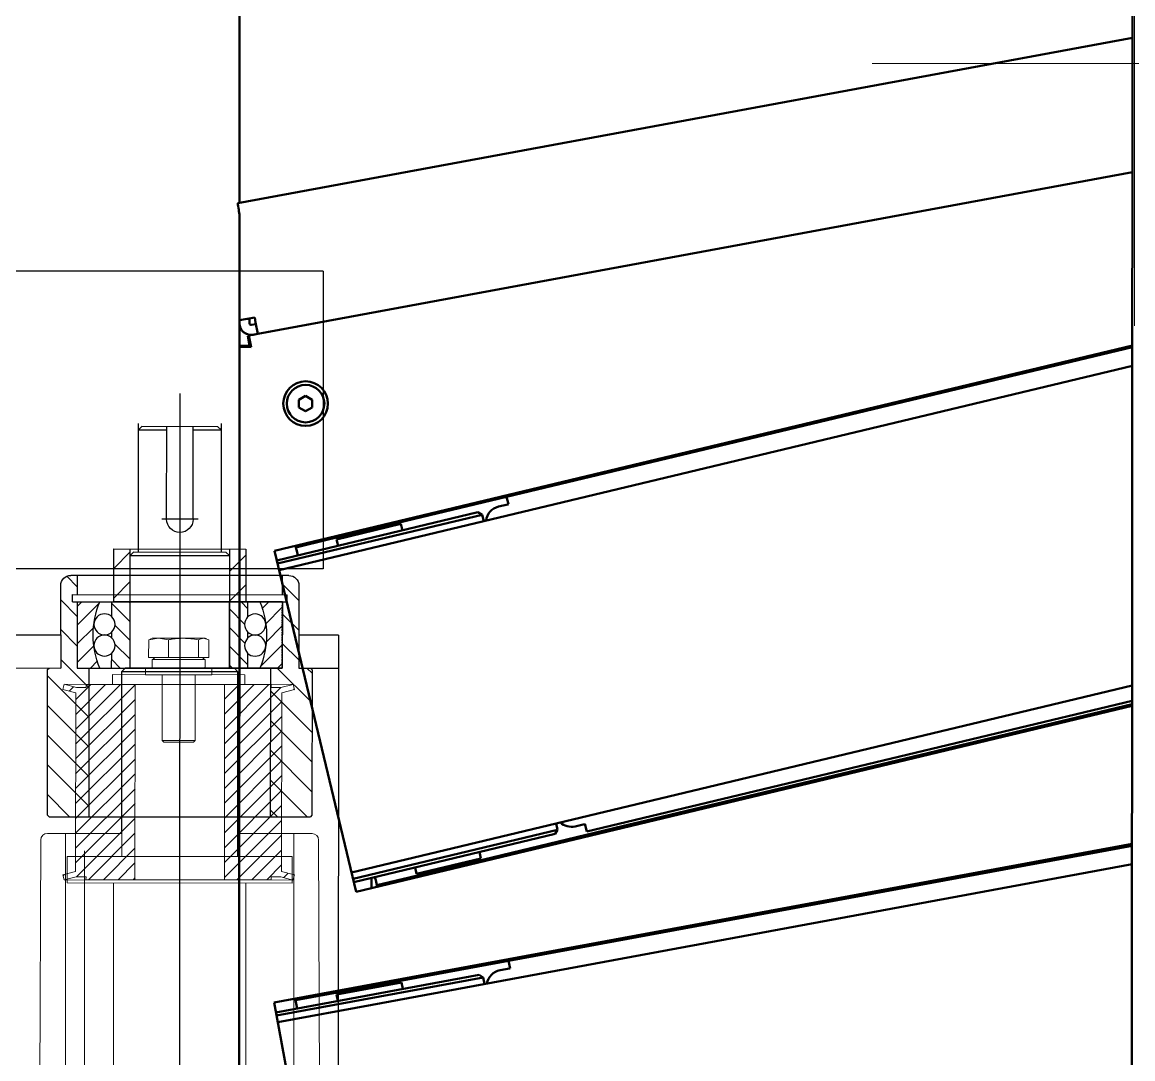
# Model space of a CAD drawing. Header units: millimetres. Extents: x 845401 to 948039, y 511594 to 550263.
# Drawn here: x 912488.7 to 912824.5, y 537151.6 to 537465.1 of the extents above; entities that cross this region are included whole.
import ezdxf

# ---------------------------------------------------------------- set-up
doc = ezdxf.new("R2010")
doc.units = ezdxf.units.MM
doc.linetypes.add('CENTER', pattern=[0])
doc.linetypes.add('DASHED', pattern=[0.75, 0.5, -0.25])
for name, color, linetype in [('00', 7, 'Continuous'), ('1', 30, 'Continuous'), ('1轮廓实线层', 7, 'Continuous'), ('2细线层', 4, 'Continuous'), ('3中心线层', 1, 'CENTER'), ('4虚线层', 6, 'DASHED'), ('5剖面线层', 2, 'Continuous')]:
    doc.layers.add(name, color=color, linetype=linetype)
for name, color, linetype, lineweight in [('7标注层', 4, 'Continuous', 5), ('A-剖-0.10mm.......SECT-L01', 255, 'Continuous', 18), ('可见 (ISO)', 7, 'Continuous', 50)]:
    doc.layers.add(name, color=color, linetype=linetype, lineweight=lineweight)

# ---------------------------------------------------------------- blocks, each defined once
blk = doc.blocks.new('*U579')
at = {"layer": '1', "linetype": 'Continuous'}
h = blk.add_hatch(dxfattribs=at)
h.set_pattern_fill('_USER', color=1, scale=4, angle=45, style=0, pattern_type=0)
h.set_pattern_definition([(45, (0, 0), (-2.82842712474619, 2.82842712474619), [])])
edge = h.paths.add_edge_path()
edge.add_line((603.0000002948393, 403.000000072525), (583.0000002948393, 403.000000072525))
edge.add_line((583.0000002948393, 403.000000072525), (583.0000002948393, 396.2165233572576))
edge.add_arc((593.0000002948393, 372.000000072525), 26.20000000000001, 97.99753139117303, 112.43774675556449, ccw=False)
edge.add_arc((593.0000002948393, 372.000000072525), 26.19999999999999, 82.00246860882731, 97.99753139117303, ccw=False)
edge.add_arc((593.0000002948393, 372.000000072525), 26.19999999999998, 67.56225324443562, 82.0024686088272, ccw=False)
edge.add_line((603.0000002948393, 396.2165233572576), (603.0000002948393, 403.000000072525))
edge = h.paths.add_edge_path()
edge.add_line((603.0000002948393, 347.7834767877923), (603.0000002948393, 341.000000072525))
edge.add_line((603.0000002948393, 341.000000072525), (583.0000002948393, 341.000000072525))
edge.add_line((583.0000002948393, 341.000000072525), (583.0000002948393, 347.7834767877923))
edge.add_arc((593.0000002948393, 372.000000072525), 26.19999999999998, 247.5622532444355, 262.002468608827)
edge.add_arc((593.0000002948393, 372.000000072525), 26.20000000000001, 262.002468608827, 277.9975313911727)
edge.add_arc((593.0000002948393, 372.000000072525), 26.19999999999999, 277.9975313911728, 292.4377467555644)
blk = doc.blocks.new('*U580')
at = {"layer": '1', "linetype": 'Continuous'}
h = blk.add_hatch(dxfattribs=at)
h.set_pattern_fill('_USER', color=1, scale=4, angle=135, style=0, pattern_type=0)
h.set_pattern_definition([(135, (0, 0), (-2.82842712474619, -2.82842712474619), [])])
edge = h.paths.add_edge_path()
edge.add_line((598.5459975632302, 392.600000072525), (603.0000002948393, 392.600000072525))
edge.add_line((603.0000002948393, 392.600000072525), (603.0000002948393, 387.000000072525))
edge.add_line((603.0000002948393, 387.000000072525), (583.0000002948393, 387.000000072525))
edge.add_line((583.0000002948393, 387.000000072525), (583.0000002948393, 392.600000072525))
edge.add_line((583.0000002948393, 392.600000072525), (587.4540030264483, 392.600000072525))
edge.add_arc((589.8000002948393, 394.7763035478478), 3.199999999999981, 222.8510543105666, 317.1489456894334)
edge.add_line((592.1459975632303, 392.600000072525), (593.8540030264483, 392.600000072525))
edge.add_arc((596.2000002948392, 394.7763035478478), 3.199999999999981, 222.8510543105666, 317.1489456894334)
edge = h.paths.add_edge_path()
edge.add_line((583.0000002948393, 357.000000072525), (603.0000002948393, 357.000000072525))
edge.add_line((603.0000002948393, 357.000000072525), (603.0000002948393, 351.400000072525))
edge.add_line((603.0000002948393, 351.400000072525), (598.5459975632302, 351.400000072525))
edge.add_arc((596.2000002948392, 349.2236965972022), 3.200000000000019, 42.85105431056657, 137.1489456894298)
edge.add_line((593.8540030264484, 351.4000000725251), (592.1459975632301, 351.4000000725251))
edge.add_arc((589.8000002948393, 349.2236965972022), 3.199999999999975, 42.8510543105702, 137.1489456894335)
edge.add_line((587.4540030264483, 351.400000072525), (583.0000002948393, 351.400000072525))
edge.add_line((583.0000002948393, 351.400000072525), (583.0000002948393, 357.000000072525))
blk = doc.blocks.new('*U578', base_point=(-30.99999970516069, -88.49999992747507))
at = {"layer": '00', "color": 7}
for p, q in [((603.0000002948393, 403.000000072525), (583.0000002948393, 403.000000072525)), ((583.0000002948393, 403.000000072525), (583.0000002948393, 387.000000072525)), ((603.0000002948393, 403.000000072525), (603.0000002948393, 387.000000072525)), ((583.0000002948393, 392.600000072525), (587.4540030264483, 392.600000072525)), ((592.1459975632303, 392.600000072525), (593.8540030264483, 392.600000072525)), ((598.5459975632302, 392.600000072525), (603.0000002948393, 392.600000072525)), ((583.0000002948393, 387.000000072525), (603.0000002948393, 387.000000072525)), ((583.0000002948393, 357.000000072525), (603.0000002948393, 357.000000072525)), ((583.0000002948393, 341.000000072525), (583.0000002948393, 357.000000072525)), ((603.0000002948393, 341.000000072525), (603.0000002948393, 357.000000072525)), ((583.0000002948393, 351.400000072525), (587.4540030264483, 351.400000072525)), ((592.1459975632303, 351.400000072525), (593.8540030264483, 351.400000072525)), ((598.5459975632302, 351.400000072525), (603.0000002948393, 351.400000072525)), ((603.0000002948393, 341.000000072525), (583.0000002948393, 341.000000072525))]:
    blk.add_line(p, q, dxfattribs=at)
for centre in [(589.8000002948393, 394.7763035478478), (596.2000002948392, 394.7763035478478), (589.8000002948393, 349.2236965972022), (596.2000002948392, 349.2236965972022)]:
    blk.add_circle(centre, 3.2, dxfattribs=at)
for start, end in [(67.56225324443558, 112.4377467555644), (247.5622532444355, 292.4377467555644)]:
    blk.add_arc((593.0000002948393, 372.000000072525), 26.19999999999998, start, end, dxfattribs=at)
at = {"color": 1, "linetype": 'Continuous'}
for name in ['*U579', '*U580']:
    blk.add_blockref(name, (0, 0), dxfattribs=at)
blk = doc.blocks.new('2206')
for p, q in [((2751.286115490204, 2782.591142268946), (2721.286115490204, 2782.591142268946)), ((2751.286115490204, 2762.591142268946), (2721.286115490204, 2762.591142268946))]:
    blk.add_line(p, q)
at = {"layer": '00', "rotation": 270}
blk.add_blockref('*U578', (2275.786115490204, 3396.591142268946), dxfattribs=at)
blk = doc.blocks.new('JTB1')
at = {"layer": '5剖面线层'}
h = blk.add_hatch(dxfattribs=at)
h.set_pattern_fill('ANSI31', color=256, scale=2, angle=-90.00000000000001, style=0)
h.set_pattern_definition([(315, (2290.410231754248, 4481.010262301545), (4.490128060534578, 4.490128060534575), [])])
h.paths.add_polyline_path([(3015.07861952609, 692.5752800115702), (3015.07861952609, 704.5752800110176), (3014.57861952609, 705.0752800110172), (2970.57861952609, 705.0752800110172), (2970.07861952609, 704.5752800110172), (2970.07861952609, 701.0752800110176), (2960.07861952609, 701.0752800110176), (2945.07861952609, 701.0752800110176, 0.4142135623730951), (2942.07861952609, 698.0752800110176), (2942.07861952609, 696.0752800115702), (2947.87861952609, 696.0752800115697), (2947.87861952609, 697.5752800115702), (2950.07861952609, 697.5752800115702), (2950.07861952609, 696.0752800115702), (2970.07861952609, 696.0752800115702), (2970.07861952609, 692.5752800115702)])
h.paths.add_polyline_path([(3014.57861952609, 625.0752800110172), (3015.07861952609, 625.5752800110172), (3015.07861952609, 637.5752800115702), (2970.07861952609, 637.5752800115706), (2970.07861952609, 634.0752800115702), (2950.07861952609, 634.0752800115702), (2950.07861952609, 632.5752800115702), (2947.87861952609, 632.5752800115702), (2947.87861952609, 634.0752800115702), (2942.07861952609, 634.0752800115702), (2942.07861952609, 632.0752800110176, 0.4142135623730951), (2945.07861952609, 629.0752800110176), (2960.07861952609, 629.0752800110176), (2970.07861952609, 629.0752800110176), (2970.07861952609, 625.5752800110172), (2970.57861952609, 625.0752800110172)])
at = {"color": 7, "linetype": 'Continuous', "lineweight": 25}
for p, q in [((2960.07861952609, 887.0752800110176), (2970.07861952609, 887.0752800110176)), ((2960.07861952609, 884.0752800110176), (2960.07861952609, 887.0752800110176)), ((2970.07861952609, 887.0752800110176), (2970.07861952609, 884.0752800110176)), ((2970.07861952609, 884.0752800110176), (2960.07861952609, 884.0752800110176)), ((2960.07861952609, 884.0752800110176), (2960.07861952609, 701.0752800110181)), ((2970.07861952609, 884.0752800110176), (2970.07861952609, 701.0752800110176)), ((2930.07861952609, 845.8252800110176), (2930.07861952609, 855.3252800110176)), ((2930.07861952609, 855.3252800110176), (2935.07861952609, 855.3252800110176)), ((2935.07861952609, 855.3252800110176), (2935.07861952609, 845.8252800110176)), ((2960.07861952609, 855.3252800110176), (2935.07861952609, 855.3252800110176)), ((2935.07861952609, 845.8252800110176), (2930.07861952609, 845.8252800110176)), ((2960.07861952609, 845.8252800110176), (2935.07861952609, 845.8252800110176)), ((2970.57861952609, 705.0752800110172), (2970.07861952609, 704.5752800110172)), ((3014.57861952609, 705.0752800110172), (2970.57861952609, 705.0752800110172)), ((3015.07861952609, 704.5752800110176), (3014.57861952609, 705.0752800110172)), ((3015.07861952609, 704.5752800110176), (3015.07861952609, 625.5752800110172)), ((2960.07861952609, 701.0752800110176), (2945.07861952609, 701.0752800110176)), ((2960.07861952609, 701.0752800110176), (2970.07861952609, 701.0752800110176)), ((2942.07861952609, 632.0752800110176), (2942.07861952609, 698.0752800048313)), ((2942.07861952609, 696.0752800115702), (2947.87861952609, 696.0752800115697)), ((2947.87861952609, 697.5752800115702), (2947.87861952609, 632.5752800115702)), ((2950.07861952609, 697.5752800115702), (2947.87861952609, 697.5752800115702)), ((2950.07861952609, 697.5752800115702), (2950.07861952609, 632.5752800115702)), ((2970.07861952609, 696.0752800115706), (2970.07861952609, 634.0752800115702)), ((2970.07861952609, 692.5752800115702), (3015.07861952609, 692.5752800115702)), ((3015.07861952609, 637.5752800115702), (2970.07861952609, 637.5752800115706)), ((2947.87861952609, 634.0752800115702), (2942.07861952609, 634.0752800115702)), ((2950.07861952609, 632.5752800115702), (2947.87861952609, 632.5752800115702)), ((2945.07861952609, 629.0752800110176), (2960.07861952609, 629.0752800110176)), ((2960.07861952609, 617.0752800110172), (2960.07861952609, 629.0752800110176)), ((2960.07861952609, 629.0752800110176), (2970.07861952609, 629.0752800110176)), ((2970.07861952609, 629.0752800110176), (2970.07861952609, 617.0752800110172)), ((2970.07861952609, 625.5752800110172), (2970.57861952609, 625.0752800110172)), ((2970.57861952609, 625.0752800110172), (3014.57861952609, 625.0752800110172)), ((3014.57861952609, 625.0752800110172), (3015.07861952609, 625.5752800110172)), ((2960.07861952609, 617.0752800110172), (2970.07861952609, 617.0752800110172))]:
    blk.add_line(p, q, dxfattribs=at)
for centre, start, end in [((2945.07861952609, 698.0752800110176), 90, 180), ((2945.07861952609, 632.0752800110176), 180, 270)]:
    blk.add_arc(centre, 3.000000000000002, start, end, dxfattribs=at)
at = {"layer": '4虚线层'}
for p, q in [((2960.07861952609, 855.5752800110176), (2970.07861952609, 855.5752800110176)), ((2967.07861952609, 855.3252800110176), (2960.07861952609, 855.3252800110176)), ((2965.57861952609, 855.3252800110176), (2965.57861952609, 845.8252800110176)), ((2967.07861952609, 855.3252800110176), (2967.07861952609, 845.8252800110176)), ((2967.07861952609, 845.8252800110176), (2960.07861952609, 845.8252800110176)), ((2960.07861952609, 845.5752800110176), (2970.07861952609, 845.5752800110176))]:
    blk.add_line(p, q, dxfattribs=at)
at = {"layer": '4虚线层', "lineweight": 25}
for p, q in [((2950.07861952609, 696.0752800115697), (2970.07861952609, 696.0752800115702)), ((2970.07861952609, 634.0752800115702), (2950.07861952609, 634.0752800115702))]:
    blk.add_line(p, q, dxfattribs=at)
at = {"rotation": 270}
blk.add_blockref('2206', (187.4874772571452, 3401.361395501775), dxfattribs=at)
blk = doc.blocks.new('8M-Z22-D27-H59')
at = {"layer": '5剖面线层'}
h = blk.add_hatch(dxfattribs=at)
h.set_pattern_fill('ANSI31', color=256, style=0)
h.set_pattern_definition([(45, (0, 0), (-2.245064030267288, 2.245064030267288), [])])
h.paths.add_polyline_path([(3061.677147831788, 1035.648892548192), (3060.777147831788, 1035.648892548192), (3060.777147831788, 1038.583248552052), (3061.755573290673, 1042.234782076028), (3060.21009196861, 1042.648892548192), (3059.177147831788, 1038.793892548192), (3005.177147831788, 1038.793892548192), (3004.144203694966, 1042.648892548192), (3002.598722372903, 1042.234782076028), (3003.577147831788, 1038.583248552052), (3003.577147831788, 1035.648892548192), (3002.677147831788, 1035.648892548192), (3002.677147831788, 1021.498892548192), (3061.677147831788, 1021.498892548192)])
h.paths.add_polyline_path([(3061.677147831788, 991.848892548192), (3061.677147831788, 994.4561732658649), (3002.677147831788, 994.4561732658649), (3002.677147831788, 979.648892548192), (3003.577147831788, 979.648892548192), (3003.577147831788, 976.7145365443317), (3002.598722372903, 973.0630030203557), (3004.144203694966, 972.648892548192), (3005.177147831788, 976.503892548192), (3059.177147831788, 976.503892548192), (3060.21009196861, 972.648892548192), (3061.755573290673, 973.0630030203558), (3060.777147831788, 976.7145365443317), (3060.777147831788, 979.648892548192), (3061.677147831788, 979.648892548192)])
at = {"layer": '2细线层', "lineweight": 15}
for p, q in [((3066.677147108402, 1017.648903625081), (3064.677147108402, 1017.648903625081)), ((3064.677147108402, 1017.648903625081), (3064.677147108402, 997.6489036250807)), ((3066.677147108402, 1017.648903625081), (3066.677147108402, 997.6489036250807)), ((3069.277147108402, 1015.69890362508), (3069.277147108402, 999.5989036250805)), ((3069.877147108402, 1015.483903625081), (3069.277147108402, 1014.883903625081)), ((3069.877147108402, 1016.733931252607), (3075.226695978842, 1016.733931252607)), ((3069.877147108402, 1013.639417699657), (3069.877147108402, 1016.733931252607)), ((3075.226695978842, 1016.733931252607), (3075.677147108402, 1015.186674476132)), ((3075.677147108402, 1015.648903625081), (3075.486745973924, 1016.172026442698)), ((3075.677147108402, 1015.648903625081), (3075.677147108402, 1015.186674476132)), ((3075.677147108402, 1015.186674476132), (3075.677147108402, 1009.096903885894)), ((3044.777147108402, 1012.648903625081), (3044.277147108402, 1012.148903625081)), ((3044.277147108402, 1008.463403771788), (3044.277147108402, 1012.148903625081)), ((3064.677147108402, 1012.648903625081), (3044.777147108402, 1012.648903625081)), ((3044.777147108402, 1012.648903625081), (3044.777147108402, 1008.553903788089)), ((3069.877147108402, 1013.639417699657), (3075.226695978842, 1013.639417699657)), ((3069.877147108402, 1004.55439007213), (3069.877147108402, 1013.639417699657)), ((3044.277147108402, 1003.148903625081), (3044.277147108402, 1008.463403771788)), ((3044.777147108402, 1008.553903788089), (3044.777147108402, 1002.648903625081)), ((3075.677147108402, 1009.096903885894), (3075.677147108402, 1001.559133034843)), ((3069.877147108402, 1004.55439007213), (3075.226695978842, 1004.55439007213)), ((3069.877147108402, 998.5638759975543), (3069.877147108402, 1004.55439007213)), ((3075.226695978842, 1004.55439007213), (3075.677147108402, 1001.559133034843)), ((3044.277147108402, 1003.148903625081), (3044.777147108402, 1002.648903625081)), ((3044.777147108402, 1002.648903625081), (3064.677147108402, 1002.648903625081)), ((3075.677147108402, 1001.559133034843), (3075.226695978842, 998.5638759975543)), ((3075.677147108402, 1001.559133034843), (3075.677147108402, 999.6489036250812)), ((3064.677147108402, 997.6489036250807), (3066.677147108402, 997.6489036250807)), ((3066.677147108402, 999.5989036250805), (3069.277147108402, 999.5989036250805)), ((3069.277147108402, 1000.413903625081), (3069.877147108402, 999.8139036250807)), ((3069.877147108402, 998.5638759975543), (3075.226695978842, 998.5638759975543)), ((3075.226695978842, 998.5638759975543), (3075.39952484274, 999.1575267030132)), ((3075.486745973924, 999.1257808074636), (3075.677147108402, 999.6489036250812))]:
    blk.add_line(p, q, dxfattribs=at)
for centre, major_axis, ratio, start_param, end_param in [((3066.677147108402, 1007.648903625081), (13.94300900093003, -6.510909407865966e-15), 0.5773502691896151, 1.477424020499619, 1.570796326794897), ((3069.277147108402, 1007.648903625081), (13.94300900092821, -6.510909407865119e-15), 0.5773502691896579, 1.570796326794897, 1.758367659603454)]:
    blk.add_ellipse(centre, major_axis=major_axis, ratio=ratio, start_param=start_param, end_param=end_param, dxfattribs=at)
for points, knots in [([(3075.677147108402, 1015.186674476132), (3075.654914941872, 1014.928231082782), (3075.610252363337, 1014.409039741847), (3075.354925882774, 1013.896716403377), (3075.226695978842, 1013.639417699657)], [0, 0, 0, 0, 0.4977806310976034, 1, 1, 1, 1]), ([(3075.226695978842, 1013.639417699657), (3075.234146916789, 1013.599001509386), (3075.51015557752, 1012.101845227996), (3075.594793759728, 1010.578817254704), (3075.677147108402, 1009.096903885894)], [0, 0, 0, 0, 0.0269953048813396, 1, 1, 1, 1]), ([(3075.677147108402, 1009.096903885894), (3075.627662693874, 1007.958565558999), (3075.561412583696, 1006.434549557258), (3075.294294632739, 1004.934103084461), (3075.226695978842, 1004.55439007213)], [0, 0, 0, 0, 0.7469333167060261, 1, 1, 1, 1])]:
    blk.add_open_spline(points, degree=3, knots=knots, dxfattribs=at)
at = {"layer": '7标注层', "lineweight": 15}
for p, q in [((3002.598722372903, 1042.234782076028), (3004.144203694966, 1042.648892548192)), ((3002.598722372903, 1042.234782076028), (3003.577147831788, 1038.583248552052)), ((3002.598722372903, 973.0630030203557), (3002.598722372903, 1042.234782076028)), ((3004.144203694966, 1042.648892548192), (3005.177147831788, 1038.793892548192)), ((3059.177147831788, 1038.793892548192), (3060.21009196861, 1042.648892548192)), ((3060.21009196861, 1042.648892548192), (3061.755573290673, 1042.234782076028)), ((3060.777147831788, 1038.583248552052), (3061.755573290673, 1042.234782076028)), ((3061.755573290673, 973.0630030203558), (3061.755573290673, 1042.234782076028)), ((3003.577147831788, 1038.583248552052), (3003.577147831788, 1035.648892548192)), ((3005.177147831788, 1038.793892548192), (3059.177147831788, 1038.793892548192)), ((3060.777147831788, 1035.648892548192), (3060.777147831788, 1038.583248552052)), ((3002.677147831788, 1035.648892548192), (3002.677147831788, 979.6488925481918)), ((3002.677147831788, 1035.648892548192), (3003.577147831788, 1035.648892548192)), ((3060.777147831788, 1035.648892548192), (3061.677147831788, 1035.648892548192)), ((3061.677147831788, 1020.148892548192), (3061.677147831788, 1035.648892548192)), ((3064.677147108402, 1027.648906903336), (3061.755573290672, 1027.648906903336)), ((3064.677147108402, 1027.648906903336), (3064.677147108403, 987.6489003468253)), ((3002.677147831788, 1021.498892548192), (3061.677147831788, 1021.498892548192)), ((3061.677147831788, 991.848892548192), (3061.677147831788, 1020.148892548192)), ((3002.677147831788, 994.4561732658649), (3061.677147831788, 994.4561732658649)), ((3061.677147831788, 979.648892548192), (3061.677147831788, 991.848892548192)), ((3061.755573290673, 987.6489003468253), (3064.677147108403, 987.6489003468253)), ((3003.577147831788, 979.648892548192), (3002.677147831788, 979.648892548192)), ((3003.577147831788, 979.648892548192), (3003.577147831788, 976.7145365443317)), ((3061.677147831788, 979.648892548192), (3060.777147831788, 979.648892548192)), ((3060.777147831788, 976.7145365443317), (3060.777147831788, 979.648892548192)), ((3003.577147831788, 976.7145365443317), (3002.598722372903, 973.0630030203557)), ((3004.144203694966, 972.648892548192), (3005.177147831788, 976.503892548192)), ((3005.177147831788, 976.503892548192), (3059.177147831788, 976.503892548192)), ((3059.177147831788, 976.503892548192), (3060.21009196861, 972.648892548192)), ((3061.755573290673, 973.0630030203558), (3060.777147831788, 976.7145365443317)), ((3004.144203694966, 972.648892548192), (3002.598722372903, 973.0630030203557)), ((3061.755573290673, 973.0630030203558), (3060.21009196861, 972.648892548192))]:
    blk.add_line(p, q, dxfattribs=at)
blk = doc.blocks.new('*U100472')
at = {"layer": '5剖面线层'}
h = blk.add_hatch(dxfattribs=at)
h.set_pattern_fill('ANSI31', color=256, scale=2, angle=89.99999999999999, style=0)
h.set_pattern_definition([(135, (-1295.931779619814, -2580.272684203527), (-4.490128060534579, -4.490128060534574), [])])
h.paths.add_polyline_path([(-1839.94166069468, 366.0200367069265), (-1834.94166069468, 366.0200367069265), (-1834.94166069468, 382.0200367069265), (-1839.94166069468, 382.0200367069265)])
h.paths.add_polyline_path([(-1804.94166069468, 366.0200367069265), (-1799.94166069468, 366.0200367069265), (-1799.94166069468, 382.0200367069265), (-1804.94166069468, 382.0200367069265)])
for p, q in [((-1771.941660694127, 402.0200367069256), (-1771.941660694127, 1662.020036706926)), ((-1799.94166069468, 382.0200367069265), (-1839.94166069468, 382.0200367069265)), ((-1839.94166069468, 382.0200367069265), (-1839.94166069468, 366.0200367069265)), ((-1834.94166069468, 382.0200367069265), (-1834.94166069468, 366.0200367069265)), ((-1804.94166069468, 366.0200367069265), (-1804.94166069468, 382.0200367069265)), ((-1799.94166069468, 366.0200367069265), (-1799.94166069468, 382.0200367069265)), ((-1833.941660694679, 367.0200367069269), (-1834.941660694679, 368.0200367069269)), ((-1834.941660694679, 368.0200367069269), (-1804.94166069468, 368.0200367069269)), ((-1839.94166069468, 366.0200367069265), (-1799.94166069468, 366.0200367069265)), ((-1823.941660694679, 357.0200367069278), (-1823.941660694679, 329.0200367069278)), ((-1815.941660694679, 357.0200367069278), (-1815.941660694679, 329.0200367069278))]:
    blk.add_line(p, q)
at = {"color": 7, "linetype": 'Continuous', "lineweight": 15}
for p, q in [((-1854.44166069468, 1612.020036706926), (-1854.44166069468, 452.0200367069269)), ((-1785.44166069468, 452.0200367069269), (-1785.44166069468, 1612.020036706926)), ((-1839.94166069468, 1597.020036706927), (-1839.94166069468, 467.0200367069269)), ((-1799.94166069468, 467.0200367069269), (-1799.94166069468, 1597.020036706927)), ((-1862.94166069468, 717.0200367069269), (-1861.949179384807, 454.0124895908507)), ((-1777.934142004552, 454.0124895908507), (-1776.941660694679, 717.0200367069269)), ((-1785.94166069468, 467.0200367069269), (-1853.941660694679, 467.0200367069269)), ((-1853.941660694679, 467.0200367069269), (-1853.941660694679, 459.0200367069269)), ((-1785.94166069468, 459.0200367069269), (-1785.94166069468, 467.0200367069269)), ((-1785.94166069468, 459.0200367069269), (-1853.941660694679, 459.0200367069269)), ((-1837.44166069468, 459.0200367069269), (-1837.44166069468, 452.0200367069269)), ((-1802.441660694679, 452.0200367069269), (-1802.441660694679, 459.0200367069269)), ((-1837.44166069468, 452.0200367069269), (-1859.949193624599, 452.0200367069269)), ((-1779.93412776476, 452.0200367069269), (-1802.441660694679, 452.0200367069269))]:
    blk.add_line(p, q, dxfattribs=at)
at = {"color": 7, "linetype": 'Continuous', "lineweight": 25}
for p, q in [((-1837.44166069468, 452.0200367069269), (-1837.44166069468, 403.0200367069269)), ((-1802.44166069468, 403.0200367069269), (-1802.44166069468, 452.0200367069269)), ((-1837.44166069468, 403.0200367069269), (-1836.441660694679, 402.0200367069269)), ((-1837.44166069468, 403.0200367069269), (-1802.44166069468, 403.0200367069269)), ((-1803.44166069468, 402.0200367069269), (-1802.44166069468, 403.0200367069269)), ((-1836.347355484641, 402.0200367069269), (-1836.441660694679, 402.0200367069269)), ((-1803.44166069468, 402.0200367069269), (-1836.347355484641, 402.0200367069269)), ((-1834.941660694679, 402.0200367069269), (-1834.941660694679, 368.0200367069269)), ((-1804.94166069468, 368.0200367069269), (-1804.94166069468, 402.0200367069269)), ((-1805.94166069468, 367.0200367069269), (-1833.941660694679, 367.0200367069269)), ((-1832.441660694679, 367.0200367069278), (-1832.441660694679, 328.0200367069278)), ((-1807.441660694679, 328.0200367069278), (-1807.441660694679, 367.0200367069278)), ((-1805.94166069468, 367.0200367069269), (-1804.94166069468, 368.0200367069269)), ((-1832.441660694679, 330.0200367069278), (-1831.441660694679, 329.0200367069278)), ((-1832.441660694679, 330.0200367069278), (-1823.941660694679, 330.0200367069278)), ((-1815.941660694679, 330.0200367069278), (-1807.441660694679, 330.0200367069278)), ((-1808.441660694679, 329.0200367069278), (-1807.441660694679, 330.0200367069278)), ((-1808.441660694679, 329.0200367069278), (-1831.441660694679, 329.0200367069278))]:
    blk.add_line(p, q, dxfattribs=at)
at = {"color": 4}
for p, q in [((-1819.941660694679, 351.5200367069278), (-1819.941660694679, 362.5200367069278)), ((-1814.441660694679, 357.0200367069278), (-1825.441660694679, 357.0200367069278))]:
    blk.add_line(p, q, dxfattribs=at)
at = {"color": 7, "linetype": 'Continuous', "lineweight": 15}
for centre, start, end in [((-1859.949193624599, 454.0200367069269), 180.2162094624618, 270), ((-1779.93412776476, 454.0200367069269), 270, 359.7837905375382)]:
    blk.add_arc(centre, 2, start, end, dxfattribs=at)
blk.add_arc((-1819.941660694679, 357.0200367069278), 4, 0, 180)
at = {"layer": '1轮廓实线层'}
for p, q in [((-1810.959457210545, 372.0200128650672), (-1895.959435752873, 372.0200128650672)), ((-1776.641665748601, 372.0200128650672), (-1810.959457210545, 372.0200128650672)), ((-1776.641665748601, 282.019994268418), (-1776.641665748601, 372.0200128650672)), ((-1810.959457210545, 282.019994268418), (-1895.959435752873, 282.019994268418)), ((-1776.641665748601, 282.019994268418), (-1810.959457210545, 282.019994268418))]:
    blk.add_line(p, q, dxfattribs=at)
at = {"layer": '3中心线层', "linetype": 'ByBlock', "ltscale": 2}
blk.add_line((-1819.941660694679, 319.0200367069269), (-1819.94166069468, 1702.020036706927), dxfattribs=at)
for name, p, rotation in [('8M-Z22-D27-H59', (-2827.919193601708, 3468.697184538714), 270), ('JTB1', (-1154.86638068311, -2568.058582819164), 89.99999999999999)]:
    blk.add_blockref(name, p, dxfattribs=dict(rotation=rotation))
blk = doc.blocks.new('单件分离新结构核图')
at = {"layer": '可见 (ISO)'}
for p, q in [((4619086.366231251, 893985.0785223952), (4619086.36623125, 896285.0785223952)), ((4618816.366231252, 896153.0785232711), (4618816.366231252, 896063.8163693283)), ((4619086.36623125, 896113.8579114593), (4618815.819524676, 896063.7150432536)), ((4618819.228406913, 896023.6330198437), (4619086.36623125, 896073.1440890714)), ((4619086.36623125, 896073.1767008269), (4618821.88435781, 896024.1578830021)), ((4618816.366231252, 896060.2567633978), (4618816.366231252, 896028.2920872845)), ((4618896.366231252, 896037.9296705347), (4618896.366231252, 896037.9622822903)), ((4618880.466231252, 896034.9827797204), (4618880.466231252, 896035.0153914759)), ((4618881.466231252, 896035.1681187652), (4618881.466231252, 896035.2007305209)), ((4618871.266231252, 896033.2776605069), (4618871.266231252, 896033.3102722625)), ((4618872.266231252, 896033.4629995519), (4618872.266231252, 896033.4956113073)), ((4618816.366231252, 896028.2920872845), (4618820.960318848, 896029.1435510918)), ((4618816.366231252, 896027.3434512835), (4618816.366231252, 896028.2920872845)), ((4618818.822125701, 896028.747260416), (4618819.366231252, 896028.747260416)), ((4618819.366231252, 896028.747260416), (4618819.366231252, 896028.8481044193)), ((4618819.366231252, 896028.747260416), (4618819.366231252, 896027.3434512835)), ((4618820.960318848, 896029.1435510918), (4618821.246533471, 896027.5992751784)), ((4618821.88435781, 896024.1578830021), (4618821.246533471, 896027.5992751784)), ((4618856.366231252, 896030.5487204931), (4618856.366231252, 896030.5161087374)), ((4618816.366231252, 896020.5424403959), (4618816.366231252, 896027.343451283)), ((4618819.957349014, 896026.8518238297), (4618821.337651233, 896027.1076477246)), ((4618821.88435781, 896024.1578830021), (4618820.504055591, 896023.902059107)), ((4618819.228406913, 896023.6330198437), (4618818.883468576, 896023.5690893017)), ((4618819.430175152, 896020.619324579), (4618818.883468576, 896023.5690893017)), ((4618819.228406913, 896023.6330198437), (4618819.866231252, 896020.1916276674)), ((4618827.011667186, 895958.5594899944), (4619086.36623125, 896020.8250118966)), ((4618819.366231252, 896020.5424403959), (4618816.366231252, 896020.5424403959)), ((4618816.366231252, 896020.5424403959), (4618816.366231252, 896020.1916276674)), ((4618816.366231252, 894565.9654188749), (4618816.366231252, 896020.1916276674)), ((4618819.866231252, 896020.1916276674), (4618816.366231252, 896020.1916276674)), ((4618819.366231252, 896020.1916276674), (4618819.366231252, 896020.5424403959)), ((4618819.775113489, 896020.683255121), (4618819.430175152, 896020.619324579)), ((4618897.165723759, 895974.9029010172), (4619086.36623125, 896020.325924073)), ((4618856.637766683, 895959.5167158094), (4619086.36623125, 896014.6696405079)), ((4618834.366231252, 896004.2332238095), (4618836.366231252, 896005.3879243479)), ((4618834.366231252, 896001.9238227328), (4618834.366231252, 896004.2332238095)), ((4618836.366231252, 896005.3879243479), (4618838.366231252, 896004.2332238095)), ((4618838.366231252, 896004.2332238095), (4618838.366231252, 896001.9238227328)), ((4618836.366231252, 896000.7691221944), (4618834.366231252, 896001.9238227328)), ((4618838.366231252, 896001.9238227328), (4618836.366231252, 896000.7691221944)), ((4618908.056266868, 895977.5174890925), (4618907.942976302, 895977.9893782578)), ((4618914.360617776, 895979.530117659), (4618914.473908342, 895979.0582284938)), ((4618897.165723759, 895974.9029010172), (4618843.199193177, 895961.9466833234)), ((4618897.165723759, 895974.9029010172), (4618897.702648096, 895972.6664502003)), ((4618894.730972607, 895971.9530140365), (4618897.585601304, 895972.6383497518)), ((4618897.702648096, 895972.6664502003), (4618897.585601304, 895972.6383497518)), ((4618888.491780218, 895970.2494334314), (4618827.708571161, 895955.6566760283)), ((4618827.94196985, 895954.6845005235), (4618889.737035044, 895969.5201830926)), ((4618888.491780218, 895970.2494334314), (4618889.737035044, 895969.5201830926)), ((4618889.737035044, 895969.5201830926), (4618890.242871132, 895967.5845875841)), ((4618845.74684066, 895962.0441117728), (4618865.194239068, 895966.7130190498)), ((4618865.194239068, 895966.7130190498), (4618865.661129795, 895964.7682792089)), ((4618843.199193177, 895961.9466833234), (4618833.475493973, 895959.6122296847)), ((4618845.74684066, 895962.0441117728), (4618846.213731388, 895960.0993719321)), ((4618851.756875755, 895855.4882784324), (4618827.011667186, 895958.5594899944)), ((4618856.637766683, 895959.5167158094), (4618828.408907253, 895952.7395662671)), ((4618833.475493973, 895959.6122296847), (4618833.362203408, 895960.08411885)), ((4618833.825662019, 895958.1536748043), (4618833.475493973, 895959.6122296847)), ((4618834.059107383, 895957.1813048838), (4618833.825662019, 895958.1536748043)), ((4619086.36623125, 895917.9986123034), (4618878.581630886, 895868.113943292)), ((4618921.4440416, 895873.7764292961), (4619086.36623125, 895913.3707439319)), ((4619086.36623125, 895911.8130013681), (4618851.756875755, 895855.4882784324)), ((4618941.902781308, 895877.6597229439), (4619086.36623125, 895912.3423287381)), ((4618932.568030072, 895875.4186474507), (4618938.985671547, 895876.9593868522)), ((4618938.985671547, 895876.9593868522), (4618941.902781308, 895877.6597229439)), ((4618938.985671547, 895876.9593868522), (4618939.105826345, 895876.458906097)), ((4618912.61036396, 895874.2476769794), (4618850.814897992, 895859.4118981931)), ((4618851.053107547, 895858.4196839886), (4618911.85635931, 895873.01725322)), ((4618867.710956382, 895859.8478416816), (4618929.650920311, 895874.7183113593)), ((4618911.85635931, 895873.01725322), (4618912.61036396, 895874.2476769794)), ((4618912.61036396, 895874.2476769794), (4618912.186735335, 895876.181815067)), ((4618920.790070471, 895875.9847796644), (4618917.935441773, 895875.2994439491)), ((4618920.790070471, 895875.9847796644), (4618920.907117263, 895876.0128801129)), ((4618920.907117263, 895876.0128801129), (4618921.4440416, 895873.7764292961)), ((4618929.650920311, 895874.7183113593), (4618932.568030072, 895875.4186474507)), ((4618932.688184871, 895874.9181666955), (4618932.568030072, 895875.4186474507)), ((4618826.96100188, 895821.9778965228), (4619086.36623125, 895870.0558139846)), ((4618850.352771455, 895861.3367937497), (4618878.581630886, 895868.113943292)), ((4618889.472556909, 895865.5865473285), (4618889.005666181, 895867.5312871692)), ((4618897.859729324, 895834.5848348046), (4619086.36623125, 895869.5224498351)), ((4618856.582063688, 895821.3408052168), (4619086.36623125, 895863.9287833731)), ((4618870.025158501, 895860.9176400515), (4618869.558267773, 895862.8623798921)), ((4618870.025158501, 895860.9176400515), (4618889.472556909, 895865.5865473285)), ((4618856.366231252, 895859.6952521346), (4618856.366231252, 895856.5948867799)), ((4618857.637089132, 895858.9719429236), (4618857.403643768, 895859.9443128441)), ((4618857.987257178, 895857.5133880429), (4618867.710956382, 895859.8478416816)), ((4618857.637089132, 895858.9719429236), (4618857.987257178, 895857.5133880429)), ((4618858.107411976, 895857.0129072877), (4618857.987257178, 895857.5133880429)), ((4618908.872184288, 895836.6258726901), (4618908.77661398, 895837.1415239299)), ((4618915.266096369, 895838.3442783981), (4618915.361666678, 895837.8286271585)), ((4618897.859729324, 895834.5848348046), (4618843.289081953, 895824.4707631398)), ((4618897.859729324, 895834.5848348046), (4618898.278871032, 895832.3233485172)), ((4618888.954129444, 895830.3917037641), (4618827.512161002, 895819.0041080142)), ((4618827.694360091, 895818.0210496985), (4618890.159511678, 895829.5982812353)), ((4618888.954129444, 895830.3917037641), (4618890.159511678, 895829.5982812353)), ((4618890.159511678, 895829.5982812353), (4618890.563353294, 895827.6388649779)), ((4618895.273929757, 895831.7664155712), (4618898.160513985, 895832.3014123352)), ((4618898.278871032, 895832.3233485172), (4618898.160513985, 895832.3014123352)), ((4618845.838336986, 895824.4347244998), (4618865.503435137, 895828.0794350096)), ((4618865.503435137, 895828.0794350096), (4618865.867906188, 895826.1129251943)), ((4618833.456532878, 895822.648407885), (4618833.36096257, 895823.1640591248)), ((4618843.289081953, 895824.4707631398), (4618833.456532878, 895822.648407885)), ((4618833.729886166, 895821.1735255235), (4618833.456532878, 895822.648407885)), ((4618845.838336986, 895824.4347244998), (4618846.202808036, 895822.4682146847)), ((4618846.277967582, 895717.752876321), (4618826.96100188, 895821.9778965228)), ((4618856.582063688, 895821.3408052168), (4618828.058867578, 895816.0543432914)), ((4618833.912121692, 895820.1902706159), (4618833.729886166, 895821.1735255235))]:
    blk.add_line(p, q, dxfattribs=at)
for radius in [6.74999999999997, 5.670000000000011]:
    blk.add_circle((4618836.366231252, 896003.0785232711), radius, dxfattribs=at)
for radius in [3.50000000000001, 0.5000000000000241]:
    blk.add_arc((4618819.866231252, 896027.3434512835), radius, 180, 280.5000000249796, dxfattribs=at)
for centre, major_axis, ratio, start_param, end_param in [((4618895.898199426, 895967.0911644344), (-1.167226819270696, 4.861849601990473), 0.9986295347546215, 0, 1.20252843336003), ((4618916.768214954, 895880.161293551), (1.167226819279612, -4.861849601988417), 0.9986295347546212, 5.306774780385904, 6.283185307179543), ((4618896.185107384, 895826.8501410334), (-0.9111776274473956, 4.916274537822249), 0.9986295347546212, 0, 1.202528433360909)]:
    blk.add_ellipse(centre, major_axis=major_axis, ratio=ratio, start_param=start_param, end_param=end_param, dxfattribs=at)
blk.add_open_spline([(4618815.819524676, 896063.7150432536), (4618815.800430153, 896063.711504293), (4618815.892630006, 896063.1074746152), (4618816.048777544, 896062.1584141102), (4618816.141005148, 896061.5978572279), (4618816.253500516, 896060.9279452815), (4618816.366231252, 896060.2567633978)], degree=3, knots=[0, 0, 0, 0, 0.9875222475749675, 0.9875222475749675, 0.9875222475749675, 1.570796326794614, 1.570796326794614, 1.570796326794614, 1.570796326794614], dxfattribs=at)
blk = doc.blocks.new('C线')
at = {"xscale": -1, "rotation": 179.9712508777102}
blk.add_blockref('*U100472', (996226.2875136542, 476508.6636427017, 12.68781082395013), dxfattribs=at)
at = {"layer": 'A-剖-0.10mm.......SECT-L01', "color": 1, "rotation": 359.9712527628268}
blk.add_blockref('单件分离新结构核图', (-3624841.155529756, -417498.0161625119, 12.68781082395013), dxfattribs=at)
blk = doc.blocks.new('BC线平台')
at = {"layer": 'A-剖-0.10mm.......SECT-L01'}
h = blk.add_hatch(dxfattribs=at)
h.set_pattern_fill('CROSS', color=2, scale=50)
h.set_pattern_definition([(0, (691447.8688909085, 341554.8450790223), (317.5, 317.5), [158.75, -476.25]), (90, (691527.2438909085, 341475.4700790223), (-317.5, 317.5), [158.75, -476.25])])
h.paths.add_polyline_path([(791174.1308098759, 370096.4212002061), (802932.0253465315, 370096.4212002061), (802932.0253465315, 366396.4212002061), (791174.1308098759, 366396.4212002061)])

msp = doc.modelspace()

# ---------------------------------------------------------------- block references
at = {"layer": '00'}
for name, p in [('BC线平台', (120688.3449249256, 168041.3077371365, -0.9755150259396466)), ('C线', (-81869.82948779198, 61162.216735519))]:
    msp.add_blockref(name, p, dxfattribs=at)

doc.saveas('drawing.dxf')
